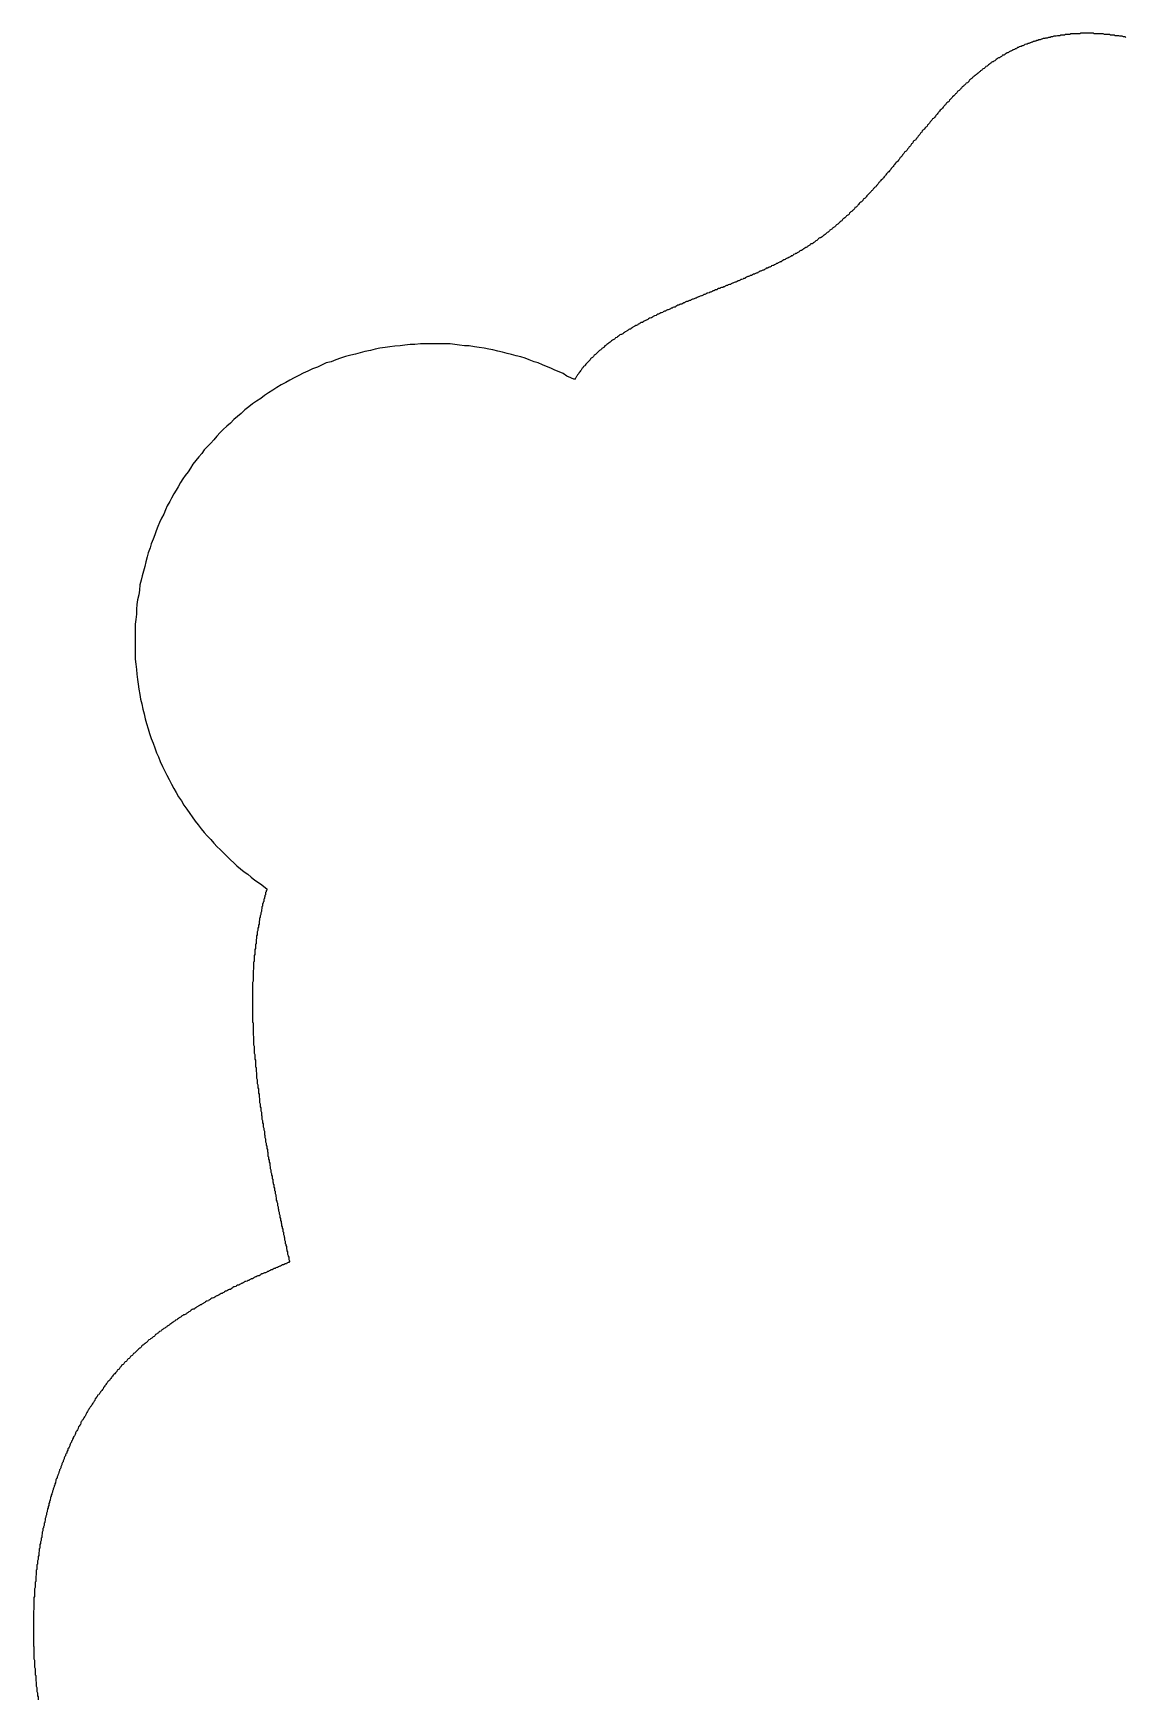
# Model space of a CAD drawing. Header units: millimetres. Extents: x 35 to 605, y 64 to 964.
# Drawn here: x 265.54 to 283.88, y 435.43 to 463.44 of the extents above; entities that cross this region are included whole.
import ezdxf

# ---------------------------------------------------------------- set-up
doc = ezdxf.new("R2010")
doc.units = ezdxf.units.MM

msp = doc.modelspace()

# ---------------------------------------------------------------- linework, layer by layer
msp.add_polyline3d([(283.887, 463.368, 0), (283.877, 463.378, 0), (283.857, 463.378, 0), (283.847, 463.378, 0), (283.827, 463.388, 0), (283.817, 463.388, 0), (283.797, 463.388, 0), (283.787, 463.388, 0), (283.767, 463.398, 0), (283.757, 463.398, 0), (283.737, 463.398, 0), (283.727, 463.398, 0), (283.707, 463.398, 0), (283.697, 463.408, 0), (283.677, 463.408, 0), (283.657, 463.408, 0), (283.647, 463.408, 0), (283.627, 463.408, 0), (283.617, 463.418, 0), (283.597, 463.418, 0), (283.587, 463.418, 0), (283.567, 463.418, 0), (283.557, 463.418, 0), (283.537, 463.418, 0), (283.527, 463.418, 0), (283.507, 463.428, 0), (283.497, 463.428, 0), (283.477, 463.428, 0), (283.467, 463.428, 0), (283.447, 463.428, 0), (283.437, 463.428, 0), (283.417, 463.428, 0), (283.407, 463.428, 0), (283.387, 463.428, 0), (283.367, 463.428, 0), (283.357, 463.428, 0), (283.337, 463.438, 0), (283.327, 463.438, 0), (283.307, 463.438, 0), (283.297, 463.438, 0), (283.277, 463.438, 0), (283.267, 463.438, 0), (283.247, 463.438, 0), (283.237, 463.438, 0), (283.217, 463.438, 0), (283.207, 463.438, 0), (283.187, 463.438, 0), (283.177, 463.438, 0), (283.157, 463.438, 0), (283.147, 463.438, 0), (283.127, 463.438, 0), (283.117, 463.428, 0), (283.097, 463.428, 0), (283.087, 463.428, 0), (283.067, 463.428, 0), (283.047, 463.428, 0), (283.037, 463.428, 0), (283.017, 463.428, 0), (283.007, 463.428, 0), (282.987, 463.428, 0), (282.977, 463.428, 0), (282.957, 463.428, 0), (282.947, 463.418, 0), (282.927, 463.418, 0), (282.917, 463.418, 0), (282.897, 463.418, 0), (282.887, 463.418, 0), (282.867, 463.418, 0), (282.857, 463.408, 0), (282.837, 463.408, 0), (282.827, 463.408, 0), (282.807, 463.408, 0), (282.797, 463.408, 0), (282.777, 463.398, 0), (282.767, 463.398, 0), (282.747, 463.398, 0), (282.737, 463.398, 0), (282.717, 463.388, 0), (282.707, 463.388, 0), (282.687, 463.388, 0), (282.677, 463.388, 0), (282.657, 463.378, 0), (282.647, 463.378, 0), (282.627, 463.378, 0), (282.617, 463.368, 0), (282.597, 463.368, 0), (282.587, 463.368, 0), (282.567, 463.358, 0), (282.557, 463.358, 0), (282.537, 463.358, 0), (282.527, 463.348, 0), (282.507, 463.348, 0), (282.497, 463.348, 0), (282.477, 463.338, 0), (282.467, 463.338, 0), (282.447, 463.328, 0), (282.437, 463.328, 0), (282.417, 463.328, 0), (282.407, 463.318, 0), (282.387, 463.318, 0), (282.377, 463.308, 0), (282.357, 463.308, 0), (282.347, 463.298, 0), (282.337, 463.298, 0), (282.317, 463.288, 0), (282.307, 463.288, 0), (282.287, 463.278, 0), (282.277, 463.278, 0), (282.257, 463.268, 0), (282.247, 463.268, 0), (282.227, 463.258, 0), (282.217, 463.258, 0), (282.197, 463.248, 0), (282.187, 463.248, 0), (282.177, 463.238, 0), (282.157, 463.228, 0), (282.147, 463.228, 0), (282.127, 463.218, 0), (282.117, 463.218, 0), (282.097, 463.208, 0), (282.087, 463.198, 0), (282.067, 463.198, 0), (282.057, 463.188, 0), (282.047, 463.178, 0), (282.027, 463.178, 0), (282.017, 463.168, 0), (281.997, 463.158, 0), (281.987, 463.158, 0), (281.977, 463.148, 0), (281.957, 463.138, 0), (281.947, 463.138, 0), (281.927, 463.128, 0), (281.917, 463.118, 0), (281.907, 463.108, 0), (281.887, 463.108, 0), (281.877, 463.098, 0), (281.857, 463.088, 0), (281.847, 463.078, 0), (281.837, 463.068, 0), (281.817, 463.068, 0), (281.807, 463.058, 0), (281.797, 463.048, 0), (281.777, 463.038, 0), (281.767, 463.028, 0), (281.747, 463.028, 0), (281.737, 463.018, 0), (281.727, 463.008, 0), (281.707, 462.998, 0), (281.697, 462.988, 0), (281.687, 462.978, 0), (281.667, 462.968, 0), (281.657, 462.958, 0), (281.647, 462.958, 0), (281.627, 462.948, 0), (281.617, 462.938, 0), (281.607, 462.928, 0), (281.597, 462.918, 0), (281.577, 462.908, 0), (281.567, 462.898, 0), (281.557, 462.888, 0), (281.537, 462.878, 0), (281.527, 462.868, 0), (281.517, 462.858, 0), (281.507, 462.848, 0), (281.487, 462.838, 0), (281.477, 462.828, 0), (281.467, 462.818, 0), (281.447, 462.808, 0), (281.437, 462.798, 0), (281.427, 462.788, 0), (281.417, 462.778, 0), (281.407, 462.768, 0), (281.387, 462.758, 0), (281.377, 462.748, 0), (281.367, 462.738, 0), (281.357, 462.728, 0), (281.337, 462.718, 0), (281.327, 462.708, 0), (281.317, 462.698, 0), (281.307, 462.688, 0), (281.297, 462.678, 0), (281.277, 462.668, 0), (281.267, 462.658, 0), (281.257, 462.648, 0), (281.247, 462.628, 0), (281.237, 462.618, 0), (281.227, 462.608, 0), (281.207, 462.598, 0), (281.197, 462.588, 0), (281.187, 462.578, 0), (281.177, 462.568, 0), (281.167, 462.558, 0), (281.157, 462.548, 0), (281.137, 462.538, 0), (281.127, 462.518, 0), (281.117, 462.508, 0), (281.107, 462.498, 0), (281.097, 462.488, 0), (281.087, 462.478, 0), (281.067, 462.468, 0), (281.057, 462.458, 0), (281.047, 462.438, 0), (281.037, 462.428, 0), (281.027, 462.418, 0), (281.017, 462.408, 0), (281.007, 462.398, 0), (280.997, 462.388, 0), (280.977, 462.368, 0), (280.967, 462.358, 0), (280.957, 462.348, 0), (280.947, 462.338, 0), (280.937, 462.328, 0), (280.927, 462.318, 0), (280.917, 462.298, 0), (280.907, 462.288, 0), (280.897, 462.278, 0), (280.877, 462.268, 0), (280.867, 462.258, 0), (280.857, 462.238, 0), (280.847, 462.228, 0), (280.837, 462.218, 0), (280.827, 462.208, 0), (280.817, 462.198, 0), (280.807, 462.178, 0), (280.797, 462.168, 0), (280.787, 462.158, 0), (280.767, 462.148, 0), (280.757, 462.128, 0), (280.747, 462.118, 0), (280.737, 462.108, 0), (280.727, 462.098, 0), (280.717, 462.078, 0), (280.707, 462.068, 0), (280.697, 462.058, 0), (280.687, 462.048, 0), (280.677, 462.028, 0), (280.667, 462.018, 0), (280.657, 462.008, 0), (280.637, 461.998, 0), (280.627, 461.978, 0), (280.617, 461.968, 0), (280.607, 461.958, 0), (280.597, 461.948, 0), (280.587, 461.928, 0), (280.577, 461.918, 0), (280.567, 461.908, 0), (280.557, 461.898, 0), (280.547, 461.878, 0), (280.537, 461.868, 0), (280.527, 461.858, 0), (280.517, 461.848, 0), (280.497, 461.828, 0), (280.487, 461.818, 0), (280.477, 461.808, 0), (280.467, 461.798, 0), (280.457, 461.778, 0), (280.447, 461.768, 0), (280.437, 461.758, 0), (280.427, 461.738, 0), (280.417, 461.728, 0), (280.407, 461.718, 0), (280.397, 461.708, 0), (280.387, 461.688, 0), (280.377, 461.678, 0), (280.367, 461.668, 0), (280.357, 461.648, 0), (280.337, 461.638, 0), (280.327, 461.628, 0), (280.317, 461.618, 0), (280.307, 461.598, 0), (280.297, 461.588, 0), (280.287, 461.578, 0), (280.277, 461.558, 0), (280.267, 461.548, 0), (280.257, 461.538, 0), (280.247, 461.528, 0), (280.237, 461.508, 0), (280.227, 461.498, 0), (280.217, 461.488, 0), (280.207, 461.468, 0), (280.197, 461.458, 0), (280.177, 461.448, 0), (280.167, 461.438, 0), (280.157, 461.418, 0), (280.147, 461.408, 0), (280.137, 461.398, 0), (280.127, 461.378, 0), (280.117, 461.368, 0), (280.107, 461.358, 0), (280.097, 461.348, 0), (280.087, 461.328, 0), (280.077, 461.318, 0), (280.067, 461.308, 0), (280.057, 461.288, 0), (280.047, 461.278, 0), (280.027, 461.268, 0), (280.017, 461.258, 0), (280.007, 461.238, 0), (279.997, 461.228, 0), (279.987, 461.218, 0), (279.977, 461.198, 0), (279.967, 461.188, 0), (279.957, 461.178, 0), (279.947, 461.168, 0), (279.937, 461.148, 0), (279.927, 461.138, 0), (279.917, 461.128, 0), (279.907, 461.108, 0), (279.887, 461.098, 0), (279.877, 461.088, 0), (279.867, 461.078, 0), (279.857, 461.058, 0), (279.847, 461.048, 0), (279.837, 461.038, 0), (279.827, 461.028, 0), (279.817, 461.008, 0), (279.807, 460.998, 0), (279.797, 460.988, 0), (279.777, 460.978, 0), (279.767, 460.958, 0), (279.757, 460.948, 0), (279.747, 460.938, 0), (279.737, 460.928, 0), (279.727, 460.908, 0), (279.717, 460.898, 0), (279.707, 460.888, 0), (279.697, 460.878, 0), (279.687, 460.858, 0), (279.667, 460.848, 0), (279.657, 460.838, 0), (279.647, 460.828, 0), (279.637, 460.808, 0), (279.627, 460.798, 0), (279.617, 460.788, 0), (279.607, 460.778, 0), (279.597, 460.768, 0), (279.577, 460.748, 0), (279.567, 460.738, 0), (279.557, 460.728, 0), (279.547, 460.718, 0), (279.537, 460.708, 0), (279.527, 460.688, 0), (279.517, 460.678, 0), (279.507, 460.668, 0), (279.487, 460.658, 0), (279.477, 460.648, 0), (279.467, 460.628, 0), (279.457, 460.618, 0), (279.447, 460.608, 0), (279.437, 460.598, 0), (279.417, 460.588, 0), (279.407, 460.578, 0), (279.397, 460.558, 0), (279.387, 460.548, 0), (279.377, 460.538, 0), (279.367, 460.528, 0), (279.357, 460.518, 0), (279.337, 460.508, 0), (279.327, 460.488, 0), (279.317, 460.478, 0), (279.307, 460.468, 0), (279.297, 460.458, 0), (279.287, 460.448, 0), (279.267, 460.438, 0), (279.257, 460.428, 0), (279.247, 460.418, 0), (279.237, 460.398, 0), (279.227, 460.388, 0), (279.207, 460.378, 0), (279.197, 460.368, 0), (279.187, 460.358, 0), (279.177, 460.348, 0), (279.167, 460.338, 0), (279.147, 460.328, 0), (279.137, 460.318, 0), (279.127, 460.308, 0), (279.117, 460.288, 0), (279.107, 460.278, 0), (279.087, 460.268, 0), (279.077, 460.258, 0), (279.067, 460.248, 0), (279.057, 460.238, 0), (279.047, 460.228, 0), (279.027, 460.218, 0), (279.017, 460.208, 0), (279.007, 460.198, 0), (278.997, 460.188, 0), (278.987, 460.178, 0), (278.967, 460.168, 0), (278.957, 460.158, 0), (278.947, 460.148, 0), (278.937, 460.138, 0), (278.917, 460.128, 0), (278.907, 460.118, 0), (278.897, 460.108, 0), (278.887, 460.098, 0), (278.867, 460.088, 0), (278.857, 460.078, 0), (278.847, 460.068, 0), (278.837, 460.058, 0), (278.817, 460.048, 0), (278.807, 460.038, 0), (278.797, 460.028, 0), (278.787, 460.018, 0), (278.767, 460.008, 0), (278.757, 459.998, 0), (278.747, 459.998, 0), (278.727, 459.988, 0), (278.717, 459.978, 0), (278.707, 459.968, 0), (278.697, 459.958, 0), (278.677, 459.948, 0), (278.667, 459.938, 0), (278.657, 459.928, 0), (278.637, 459.918, 0), (278.627, 459.908, 0), (278.617, 459.898, 0), (278.597, 459.898, 0), (278.587, 459.888, 0), (278.577, 459.878, 0), (278.557, 459.868, 0), (278.547, 459.858, 0), (278.537, 459.848, 0), (278.517, 459.838, 0), (278.507, 459.838, 0), (278.497, 459.828, 0), (278.477, 459.818, 0), (278.467, 459.808, 0), (278.457, 459.798, 0), (278.437, 459.788, 0), (278.427, 459.788, 0), (278.407, 459.778, 0), (278.397, 459.768, 0), (278.387, 459.758, 0), (278.367, 459.748, 0), (278.357, 459.738, 0), (278.337, 459.738, 0), (278.327, 459.728, 0), (278.307, 459.718, 0), (278.297, 459.708, 0), (278.287, 459.698, 0), (278.267, 459.698, 0), (278.257, 459.688, 0), (278.237, 459.678, 0), (278.227, 459.668, 0), (278.207, 459.658, 0), (278.197, 459.658, 0), (278.177, 459.648, 0), (278.167, 459.638, 0), (278.147, 459.628, 0), (278.137, 459.628, 0), (278.127, 459.618, 0), (278.107, 459.608, 0), (278.097, 459.598, 0), (278.077, 459.598, 0), (278.067, 459.588, 0), (278.047, 459.578, 0), (278.037, 459.568, 0), (278.017, 459.568, 0), (278.007, 459.558, 0), (277.987, 459.548, 0), (277.967, 459.538, 0), (277.957, 459.538, 0), (277.937, 459.528, 0), (277.927, 459.518, 0), (277.907, 459.508, 0), (277.897, 459.508, 0), (277.877, 459.498, 0), (277.867, 459.488, 0), (277.847, 459.488, 0), (277.837, 459.478, 0), (277.817, 459.468, 0), (277.807, 459.458, 0), (277.787, 459.458, 0), (277.767, 459.448, 0), (277.757, 459.438, 0), (277.737, 459.438, 0), (277.727, 459.428, 0), (277.707, 459.418, 0), (277.697, 459.408, 0), (277.677, 459.408, 0), (277.657, 459.398, 0), (277.647, 459.388, 0), (277.627, 459.388, 0), (277.617, 459.378, 0), (277.597, 459.368, 0), (277.577, 459.368, 0), (277.567, 459.358, 0), (277.547, 459.348, 0), (277.537, 459.348, 0), (277.517, 459.338, 0), (277.497, 459.328, 0), (277.487, 459.318, 0), (277.467, 459.318, 0), (277.457, 459.308, 0), (277.437, 459.298, 0), (277.417, 459.298, 0), (277.407, 459.288, 0), (277.387, 459.278, 0), (277.377, 459.278, 0), (277.357, 459.268, 0), (277.337, 459.258, 0), (277.327, 459.258, 0), (277.307, 459.248, 0), (277.287, 459.238, 0), (277.277, 459.238, 0), (277.257, 459.228, 0), (277.247, 459.218, 0), (277.227, 459.218, 0), (277.207, 459.208, 0), (277.197, 459.198, 0), (277.177, 459.198, 0), (277.157, 459.188, 0), (277.147, 459.178, 0), (277.127, 459.178, 0), (277.117, 459.168, 0), (277.097, 459.168, 0), (277.077, 459.158, 0), (277.067, 459.148, 0), (277.047, 459.148, 0), (277.027, 459.138, 0), (277.017, 459.128, 0), (276.997, 459.128, 0), (276.977, 459.118, 0), (276.967, 459.108, 0), (276.947, 459.108, 0), (276.937, 459.098, 0), (276.917, 459.088, 0), (276.897, 459.088, 0), (276.887, 459.078, 0), (276.867, 459.068, 0), (276.847, 459.068, 0), (276.837, 459.058, 0), (276.817, 459.048, 0), (276.797, 459.048, 0), (276.787, 459.038, 0), (276.767, 459.028, 0), (276.757, 459.028, 0), (276.737, 459.018, 0), (276.717, 459.008, 0), (276.707, 459.008, 0), (276.687, 458.998, 0), (276.667, 458.988, 0), (276.657, 458.988, 0), (276.637, 458.978, 0), (276.617, 458.968, 0), (276.607, 458.968, 0), (276.587, 458.958, 0), (276.577, 458.948, 0), (276.557, 458.948, 0), (276.537, 458.938, 0), (276.527, 458.928, 0), (276.507, 458.928, 0), (276.487, 458.918, 0), (276.477, 458.908, 0), (276.457, 458.908, 0), (276.447, 458.898, 0), (276.427, 458.888, 0), (276.407, 458.888, 0), (276.397, 458.878, 0), (276.377, 458.868, 0), (276.357, 458.868, 0), (276.347, 458.858, 0), (276.327, 458.848, 0), (276.317, 458.838, 0), (276.297, 458.838, 0), (276.277, 458.828, 0), (276.267, 458.818, 0), (276.247, 458.818, 0), (276.237, 458.808, 0), (276.217, 458.798, 0), (276.197, 458.788, 0), (276.187, 458.788, 0), (276.167, 458.778, 0), (276.157, 458.768, 0), (276.137, 458.768, 0), (276.117, 458.758, 0), (276.107, 458.748, 0), (276.087, 458.738, 0), (276.077, 458.738, 0), (276.057, 458.728, 0), (276.037, 458.718, 0), (276.027, 458.718, 0), (276.007, 458.708, 0), (275.997, 458.698, 0), (275.977, 458.688, 0), (275.967, 458.688, 0), (275.947, 458.678, 0), (275.937, 458.668, 0), (275.917, 458.658, 0), (275.897, 458.648, 0), (275.887, 458.648, 0), (275.867, 458.638, 0), (275.857, 458.628, 0), (275.837, 458.618, 0), (275.827, 458.618, 0), (275.807, 458.608, 0), (275.797, 458.598, 0), (275.777, 458.588, 0), (275.767, 458.578, 0), (275.747, 458.578, 0), (275.727, 458.568, 0), (275.717, 458.558, 0), (275.697, 458.548, 0), (275.687, 458.538, 0), (275.667, 458.528, 0), (275.657, 458.528, 0), (275.637, 458.518, 0), (275.627, 458.508, 0), (275.607, 458.498, 0), (275.597, 458.488, 0), (275.577, 458.478, 0), (275.567, 458.468, 0), (275.547, 458.468, 0), (275.537, 458.458, 0), (275.527, 458.448, 0), (275.507, 458.438, 0), (275.497, 458.428, 0), (275.477, 458.418, 0), (275.467, 458.408, 0), (275.447, 458.398, 0), (275.437, 458.388, 0), (275.417, 458.378, 0), (275.407, 458.378, 0), (275.387, 458.368, 0), (275.377, 458.358, 0), (275.367, 458.348, 0), (275.347, 458.338, 0), (275.337, 458.328, 0), (275.317, 458.318, 0), (275.307, 458.308, 0), (275.297, 458.298, 0), (275.277, 458.288, 0), (275.267, 458.278, 0), (275.247, 458.268, 0), (275.237, 458.258, 0), (275.227, 458.248, 0), (275.207, 458.238, 0), (275.197, 458.228, 0), (275.187, 458.218, 0), (275.167, 458.208, 0), (275.157, 458.198, 0), (275.137, 458.188, 0), (275.127, 458.168, 0), (275.117, 458.158, 0), (275.097, 458.148, 0), (275.087, 458.138, 0), (275.077, 458.128, 0), (275.067, 458.118, 0), (275.047, 458.108, 0), (275.037, 458.098, 0), (275.027, 458.088, 0), (275.007, 458.068, 0), (274.997, 458.058, 0), (274.987, 458.048, 0), (274.977, 458.038, 0), (274.957, 458.028, 0), (274.947, 458.008, 0), (274.937, 457.998, 0), (274.927, 457.988, 0), (274.907, 457.978, 0), (274.897, 457.968, 0), (274.887, 457.948, 0), (274.877, 457.938, 0), (274.867, 457.928, 0), (274.847, 457.908, 0), (274.837, 457.898, 0), (274.827, 457.888, 0), (274.817, 457.878, 0), (274.807, 457.858, 0), (274.797, 457.848, 0), (274.777, 457.838, 0), (274.767, 457.818, 0), (274.757, 457.808, 0), (274.747, 457.798, 0), (274.737, 457.778, 0), (274.727, 457.768, 0), (274.717, 457.748, 0), (274.707, 457.738, 0), (274.697, 457.718, 0), (274.687, 457.708, 0), (274.677, 457.698, 0), (274.667, 457.678, 0), (274.657, 457.668, 0), (274.647, 457.648, 0), (274.637, 457.638, 0), (274.627, 457.618, 0), (274.567, 457.648, 0), (274.497, 457.678, 0), (274.437, 457.718, 0), (274.367, 457.748, 0), (274.297, 457.778, 0), (274.227, 457.808, 0), (274.157, 457.838, 0), (274.087, 457.868, 0), (274.017, 457.898, 0), (273.947, 457.918, 0), (273.867, 457.948, 0), (273.797, 457.978, 0), (273.727, 457.998, 0), (273.647, 458.018, 0), (273.567, 458.038, 0), (273.497, 458.058, 0), (273.417, 458.078, 0), (273.337, 458.098, 0), (273.257, 458.118, 0), (273.187, 458.128, 0), (273.107, 458.148, 0), (273.027, 458.158, 0), (272.947, 458.168, 0), (272.857, 458.188, 0), (272.777, 458.188, 0), (272.697, 458.198, 0), (272.617, 458.208, 0), (272.537, 458.218, 0), (272.447, 458.218, 0), (272.367, 458.218, 0), (272.287, 458.218, 0), (272.197, 458.218, 0), (272.117, 458.218, 0), (272.037, 458.218, 0), (271.947, 458.208, 0), (271.867, 458.208, 0), (271.777, 458.198, 0), (271.697, 458.188, 0), (271.607, 458.178, 0), (271.527, 458.168, 0), (271.447, 458.158, 0), (271.357, 458.148, 0), (271.277, 458.128, 0), (271.197, 458.108, 0), (271.107, 458.088, 0), (271.027, 458.068, 0), (270.947, 458.048, 0), (270.867, 458.028, 0), (270.777, 458.008, 0), (270.697, 457.978, 0), (270.617, 457.948, 0), (270.537, 457.918, 0), (270.457, 457.898, 0), (270.377, 457.858, 0), (270.307, 457.828, 0), (270.227, 457.798, 0), (270.147, 457.758, 0), (270.067, 457.728, 0), (269.997, 457.688, 0), (269.917, 457.648, 0), (269.847, 457.608, 0), (269.777, 457.568, 0), (269.697, 457.528, 0), (269.627, 457.488, 0), (269.557, 457.438, 0), (269.487, 457.398, 0), (269.417, 457.348, 0), (269.357, 457.298, 0), (269.287, 457.258, 0), (269.217, 457.208, 0), (269.157, 457.158, 0), (269.087, 457.108, 0), (269.027, 457.048, 0), (268.967, 456.998, 0), (268.907, 456.948, 0), (268.847, 456.888, 0), (268.787, 456.838, 0), (268.727, 456.778, 0), (268.677, 456.728, 0), (268.617, 456.668, 0), (268.567, 456.608, 0), (268.517, 456.548, 0), (268.467, 456.498, 0), (268.407, 456.438, 0), (268.367, 456.378, 0), (268.317, 456.318, 0), (268.267, 456.258, 0), (268.217, 456.198, 0), (268.177, 456.128, 0), (268.137, 456.068, 0), (268.087, 456.008, 0), (268.047, 455.948, 0), (268.007, 455.888, 0), (267.967, 455.818, 0), (267.937, 455.758, 0), (267.897, 455.698, 0), (267.857, 455.628, 0), (267.827, 455.568, 0), (267.787, 455.498, 0), (267.757, 455.428, 0), (267.727, 455.358, 0), (267.687, 455.288, 0), (267.657, 455.218, 0), (267.627, 455.148, 0), (267.597, 455.078, 0), (267.577, 455.008, 0), (267.547, 454.938, 0), (267.517, 454.858, 0), (267.497, 454.788, 0), (267.467, 454.708, 0), (267.447, 454.638, 0), (267.427, 454.558, 0), (267.407, 454.478, 0), (267.387, 454.398, 0), (267.367, 454.318, 0), (267.347, 454.248, 0), (267.327, 454.168, 0), (267.317, 454.078, 0), (267.307, 453.998, 0), (267.287, 453.918, 0), (267.277, 453.838, 0), (267.267, 453.758, 0), (267.267, 453.678, 0), (267.257, 453.588, 0), (267.247, 453.508, 0), (267.247, 453.428, 0), (267.247, 453.338, 0), (267.247, 453.258, 0), (267.247, 453.168, 0), (267.247, 453.088, 0), (267.247, 453.008, 0), (267.247, 452.918, 0), (267.257, 452.838, 0), (267.267, 452.748, 0), (267.277, 452.668, 0), (267.287, 452.578, 0), (267.297, 452.498, 0), (267.307, 452.418, 0), (267.327, 452.328, 0), (267.337, 452.248, 0), (267.357, 452.168, 0), (267.377, 452.078, 0), (267.397, 451.998, 0), (267.417, 451.918, 0), (267.437, 451.838, 0), (267.467, 451.748, 0), (267.487, 451.668, 0), (267.517, 451.588, 0), (267.547, 451.508, 0), (267.577, 451.428, 0), (267.607, 451.348, 0), (267.637, 451.278, 0), (267.667, 451.198, 0), (267.707, 451.118, 0), (267.737, 451.048, 0), (267.777, 450.968, 0), (267.817, 450.898, 0), (267.857, 450.818, 0), (267.897, 450.748, 0), (267.937, 450.678, 0), (267.977, 450.608, 0), (268.027, 450.538, 0), (268.067, 450.468, 0), (268.117, 450.398, 0), (268.167, 450.328, 0), (268.207, 450.268, 0), (268.257, 450.198, 0), (268.307, 450.138, 0), (268.357, 450.068, 0), (268.407, 450.008, 0), (268.457, 449.948, 0), (268.517, 449.888, 0), (268.567, 449.828, 0), (268.627, 449.768, 0), (268.677, 449.718, 0), (268.737, 449.658, 0), (268.787, 449.608, 0), (268.847, 449.548, 0), (268.907, 449.498, 0), (268.957, 449.448, 0), (269.017, 449.398, 0), (269.077, 449.348, 0), (269.137, 449.308, 0), (269.197, 449.258, 0), (269.257, 449.208, 0), (269.317, 449.168, 0), (269.377, 449.128, 0), (269.437, 449.078, 0), (269.457, 449.058, 0), (269.457, 449.038, 0), (269.447, 449.028, 0), (269.447, 449.008, 0), (269.437, 448.998, 0), (269.437, 448.978, 0), (269.437, 448.958, 0), (269.427, 448.948, 0), (269.427, 448.928, 0), (269.417, 448.918, 0), (269.417, 448.898, 0), (269.407, 448.888, 0), (269.407, 448.868, 0), (269.407, 448.848, 0), (269.397, 448.838, 0), (269.397, 448.818, 0), (269.387, 448.808, 0), (269.387, 448.788, 0), (269.387, 448.768, 0), (269.377, 448.758, 0), (269.377, 448.738, 0), (269.377, 448.728, 0), (269.367, 448.708, 0), (269.367, 448.688, 0), (269.367, 448.678, 0), (269.357, 448.658, 0), (269.357, 448.648, 0), (269.357, 448.628, 0), (269.347, 448.608, 0), (269.347, 448.598, 0), (269.347, 448.578, 0), (269.337, 448.568, 0), (269.337, 448.548, 0), (269.337, 448.528, 0), (269.327, 448.518, 0), (269.327, 448.498, 0), (269.327, 448.488, 0), (269.327, 448.468, 0), (269.317, 448.448, 0), (269.317, 448.438, 0), (269.317, 448.418, 0), (269.307, 448.398, 0), (269.307, 448.388, 0), (269.307, 448.368, 0), (269.307, 448.358, 0), (269.297, 448.338, 0), (269.297, 448.318, 0), (269.297, 448.308, 0), (269.297, 448.288, 0), (269.287, 448.268, 0), (269.287, 448.258, 0), (269.287, 448.238, 0), (269.287, 448.218, 0), (269.277, 448.208, 0), (269.277, 448.188, 0), (269.277, 448.168, 0), (269.277, 448.158, 0), (269.277, 448.138, 0), (269.267, 448.128, 0), (269.267, 448.108, 0), (269.267, 448.088, 0), (269.267, 448.078, 0), (269.267, 448.058, 0), (269.257, 448.038, 0), (269.257, 448.028, 0), (269.257, 448.008, 0), (269.257, 447.988, 0), (269.257, 447.978, 0), (269.257, 447.958, 0), (269.247, 447.938, 0), (269.247, 447.928, 0), (269.247, 447.908, 0), (269.247, 447.888, 0), (269.247, 447.878, 0), (269.247, 447.858, 0), (269.247, 447.838, 0), (269.237, 447.828, 0), (269.237, 447.808, 0), (269.237, 447.788, 0), (269.237, 447.778, 0), (269.237, 447.758, 0), (269.237, 447.738, 0), (269.237, 447.728, 0), (269.237, 447.708, 0), (269.227, 447.688, 0), (269.227, 447.678, 0), (269.227, 447.658, 0), (269.227, 447.638, 0), (269.227, 447.628, 0), (269.227, 447.608, 0), (269.227, 447.588, 0), (269.227, 447.578, 0), (269.227, 447.558, 0), (269.227, 447.538, 0), (269.227, 447.518, 0), (269.227, 447.508, 0), (269.217, 447.488, 0), (269.217, 447.468, 0), (269.217, 447.458, 0), (269.217, 447.438, 0), (269.217, 447.418, 0), (269.217, 447.408, 0), (269.217, 447.388, 0), (269.217, 447.368, 0), (269.217, 447.358, 0), (269.217, 447.338, 0), (269.217, 447.318, 0), (269.217, 447.298, 0), (269.217, 447.288, 0), (269.217, 447.268, 0), (269.217, 447.248, 0), (269.217, 447.238, 0), (269.217, 447.218, 0), (269.217, 447.198, 0), (269.217, 447.188, 0), (269.217, 447.168, 0), (269.217, 447.148, 0), (269.217, 447.128, 0), (269.217, 447.118, 0), (269.217, 447.098, 0), (269.217, 447.078, 0), (269.217, 447.068, 0), (269.217, 447.048, 0), (269.217, 447.028, 0), (269.217, 447.008, 0), (269.217, 446.998, 0), (269.217, 446.978, 0), (269.217, 446.958, 0), (269.217, 446.938, 0), (269.217, 446.928, 0), (269.217, 446.908, 0), (269.217, 446.888, 0), (269.217, 446.878, 0), (269.217, 446.858, 0), (269.217, 446.838, 0), (269.217, 446.818, 0), (269.227, 446.808, 0), (269.227, 446.788, 0), (269.227, 446.768, 0), (269.227, 446.748, 0), (269.227, 446.738, 0), (269.227, 446.718, 0), (269.227, 446.698, 0), (269.227, 446.688, 0), (269.227, 446.668, 0), (269.227, 446.648, 0), (269.227, 446.628, 0), (269.227, 446.618, 0), (269.227, 446.598, 0), (269.237, 446.578, 0), (269.237, 446.558, 0), (269.237, 446.548, 0), (269.237, 446.528, 0), (269.237, 446.508, 0), (269.237, 446.488, 0), (269.237, 446.478, 0), (269.237, 446.458, 0), (269.237, 446.438, 0), (269.247, 446.418, 0), (269.247, 446.408, 0), (269.247, 446.388, 0), (269.247, 446.368, 0), (269.247, 446.348, 0), (269.247, 446.338, 0), (269.247, 446.318, 0), (269.247, 446.298, 0), (269.257, 446.278, 0), (269.257, 446.268, 0), (269.257, 446.248, 0), (269.257, 446.228, 0), (269.257, 446.208, 0), (269.257, 446.198, 0), (269.267, 446.178, 0), (269.267, 446.158, 0), (269.267, 446.138, 0), (269.267, 446.128, 0), (269.267, 446.108, 0), (269.267, 446.088, 0), (269.267, 446.068, 0), (269.277, 446.058, 0), (269.277, 446.038, 0), (269.277, 446.018, 0), (269.277, 445.998, 0), (269.277, 445.988, 0), (269.287, 445.968, 0), (269.287, 445.948, 0), (269.287, 445.928, 0), (269.287, 445.908, 0), (269.287, 445.898, 0), (269.287, 445.878, 0), (269.297, 445.858, 0), (269.297, 445.838, 0), (269.297, 445.828, 0), (269.297, 445.808, 0), (269.297, 445.788, 0), (269.307, 445.768, 0), (269.307, 445.758, 0), (269.307, 445.738, 0), (269.307, 445.718, 0), (269.317, 445.698, 0), (269.317, 445.678, 0), (269.317, 445.668, 0), (269.317, 445.648, 0), (269.317, 445.628, 0), (269.327, 445.608, 0), (269.327, 445.598, 0), (269.327, 445.578, 0), (269.327, 445.558, 0), (269.337, 445.538, 0), (269.337, 445.518, 0), (269.337, 445.508, 0), (269.337, 445.488, 0), (269.337, 445.468, 0), (269.347, 445.448, 0), (269.347, 445.438, 0), (269.347, 445.418, 0), (269.347, 445.398, 0), (269.357, 445.378, 0), (269.357, 445.358, 0), (269.357, 445.348, 0), (269.357, 445.328, 0), (269.367, 445.308, 0), (269.367, 445.288, 0), (269.367, 445.268, 0), (269.367, 445.258, 0), (269.377, 445.238, 0), (269.377, 445.218, 0), (269.377, 445.198, 0), (269.377, 445.188, 0), (269.387, 445.168, 0), (269.387, 445.148, 0), (269.387, 445.128, 0), (269.397, 445.108, 0), (269.397, 445.098, 0), (269.397, 445.078, 0), (269.397, 445.058, 0), (269.407, 445.038, 0), (269.407, 445.018, 0), (269.407, 445.008, 0), (269.417, 444.988, 0), (269.417, 444.968, 0), (269.417, 444.948, 0), (269.417, 444.928, 0), (269.427, 444.918, 0), (269.427, 444.898, 0), (269.427, 444.878, 0), (269.437, 444.858, 0), (269.437, 444.838, 0), (269.437, 444.828, 0), (269.437, 444.808, 0), (269.447, 444.788, 0), (269.447, 444.768, 0), (269.447, 444.748, 0), (269.457, 444.738, 0), (269.457, 444.718, 0), (269.457, 444.698, 0), (269.467, 444.678, 0), (269.467, 444.658, 0), (269.467, 444.648, 0), (269.477, 444.628, 0), (269.477, 444.608, 0), (269.477, 444.588, 0), (269.477, 444.568, 0), (269.487, 444.558, 0), (269.487, 444.538, 0), (269.487, 444.518, 0), (269.497, 444.498, 0), (269.497, 444.478, 0), (269.497, 444.468, 0), (269.507, 444.448, 0), (269.507, 444.428, 0), (269.507, 444.408, 0), (269.517, 444.388, 0), (269.517, 444.378, 0), (269.517, 444.358, 0), (269.527, 444.338, 0), (269.527, 444.318, 0), (269.527, 444.298, 0), (269.537, 444.278, 0), (269.537, 444.268, 0), (269.537, 444.248, 0), (269.547, 444.228, 0), (269.547, 444.208, 0), (269.547, 444.188, 0), (269.557, 444.178, 0), (269.557, 444.158, 0), (269.557, 444.138, 0), (269.567, 444.118, 0), (269.567, 444.098, 0), (269.577, 444.088, 0), (269.577, 444.068, 0), (269.577, 444.048, 0), (269.587, 444.028, 0), (269.587, 444.008, 0), (269.587, 443.988, 0), (269.597, 443.978, 0), (269.597, 443.958, 0), (269.597, 443.938, 0), (269.607, 443.918, 0), (269.607, 443.898, 0), (269.607, 443.888, 0), (269.617, 443.868, 0), (269.617, 443.848, 0), (269.617, 443.828, 0), (269.627, 443.808, 0), (269.627, 443.798, 0), (269.637, 443.778, 0), (269.637, 443.758, 0), (269.637, 443.738, 0), (269.647, 443.718, 0), (269.647, 443.698, 0), (269.647, 443.688, 0), (269.657, 443.668, 0), (269.657, 443.648, 0), (269.667, 443.628, 0), (269.667, 443.608, 0), (269.667, 443.598, 0), (269.677, 443.578, 0), (269.677, 443.558, 0), (269.677, 443.538, 0), (269.687, 443.518, 0), (269.687, 443.498, 0), (269.687, 443.488, 0), (269.697, 443.468, 0), (269.697, 443.448, 0), (269.707, 443.428, 0), (269.707, 443.408, 0), (269.707, 443.398, 0), (269.717, 443.378, 0), (269.717, 443.358, 0), (269.727, 443.338, 0), (269.727, 443.318, 0), (269.727, 443.298, 0), (269.737, 443.288, 0), (269.737, 443.268, 0), (269.737, 443.248, 0), (269.747, 443.228, 0), (269.747, 443.208, 0), (269.757, 443.198, 0), (269.757, 443.178, 0), (269.757, 443.158, 0), (269.767, 443.138, 0), (269.767, 443.118, 0), (269.767, 443.098, 0), (269.777, 443.088, 0), (269.777, 443.068, 0), (269.787, 443.048, 0), (269.787, 443.028, 0), (269.787, 443.008, 0), (269.797, 442.998, 0), (269.797, 442.978, 0), (269.807, 442.958, 0), (269.807, 442.938, 0), (269.807, 442.918, 0), (269.817, 442.898, 0), (269.817, 442.888, 0), (269.827, 442.868, 0), (269.827, 442.848, 0), (269.827, 442.828, 0), (269.837, 442.808, 0), (269.837, 442.798, 0), (269.827, 442.778, 0), (269.817, 442.778, 0), (269.797, 442.768, 0), (269.787, 442.758, 0), (269.767, 442.758, 0), (269.747, 442.748, 0), (269.737, 442.738, 0), (269.717, 442.738, 0), (269.707, 442.728, 0), (269.687, 442.718, 0), (269.677, 442.718, 0), (269.657, 442.708, 0), (269.637, 442.698, 0), (269.627, 442.698, 0), (269.607, 442.688, 0), (269.597, 442.678, 0), (269.577, 442.678, 0), (269.567, 442.668, 0), (269.547, 442.658, 0), (269.527, 442.658, 0), (269.517, 442.648, 0), (269.497, 442.638, 0), (269.487, 442.628, 0), (269.467, 442.628, 0), (269.457, 442.618, 0), (269.437, 442.608, 0), (269.417, 442.608, 0), (269.407, 442.598, 0), (269.387, 442.588, 0), (269.377, 442.588, 0), (269.357, 442.578, 0), (269.347, 442.568, 0), (269.327, 442.558, 0), (269.307, 442.558, 0), (269.297, 442.548, 0), (269.277, 442.538, 0), (269.267, 442.538, 0), (269.247, 442.528, 0), (269.237, 442.518, 0), (269.217, 442.508, 0), (269.197, 442.508, 0), (269.187, 442.498, 0), (269.167, 442.488, 0), (269.157, 442.478, 0), (269.137, 442.478, 0), (269.127, 442.468, 0), (269.107, 442.458, 0), (269.087, 442.458, 0), (269.077, 442.448, 0), (269.057, 442.438, 0), (269.047, 442.428, 0), (269.027, 442.428, 0), (269.017, 442.418, 0), (268.997, 442.408, 0), (268.987, 442.398, 0), (268.967, 442.398, 0), (268.947, 442.388, 0), (268.937, 442.378, 0), (268.917, 442.368, 0), (268.907, 442.368, 0), (268.887, 442.358, 0), (268.877, 442.348, 0), (268.857, 442.338, 0), (268.847, 442.328, 0), (268.827, 442.328, 0), (268.817, 442.318, 0), (268.797, 442.308, 0), (268.777, 442.298, 0), (268.767, 442.298, 0), (268.747, 442.288, 0), (268.737, 442.278, 0), (268.717, 442.268, 0), (268.707, 442.258, 0), (268.687, 442.258, 0), (268.677, 442.248, 0), (268.657, 442.238, 0), (268.647, 442.228, 0), (268.627, 442.218, 0), (268.617, 442.218, 0), (268.597, 442.208, 0), (268.587, 442.198, 0), (268.567, 442.188, 0), (268.547, 442.178, 0), (268.537, 442.178, 0), (268.517, 442.168, 0), (268.507, 442.158, 0), (268.487, 442.148, 0), (268.477, 442.138, 0), (268.457, 442.128, 0), (268.447, 442.128, 0), (268.427, 442.118, 0), (268.417, 442.108, 0), (268.397, 442.098, 0), (268.387, 442.088, 0), (268.367, 442.078, 0), (268.357, 442.068, 0), (268.337, 442.068, 0), (268.327, 442.058, 0), (268.307, 442.048, 0), (268.297, 442.038, 0), (268.277, 442.028, 0), (268.267, 442.018, 0), (268.247, 442.008, 0), (268.237, 441.998, 0), (268.217, 441.998, 0), (268.207, 441.988, 0), (268.187, 441.978, 0), (268.177, 441.968, 0), (268.167, 441.958, 0), (268.147, 441.948, 0), (268.137, 441.938, 0), (268.117, 441.928, 0), (268.107, 441.918, 0), (268.087, 441.908, 0), (268.077, 441.898, 0), (268.057, 441.898, 0), (268.047, 441.888, 0), (268.027, 441.878, 0), (268.017, 441.868, 0), (267.997, 441.858, 0), (267.987, 441.848, 0), (267.977, 441.838, 0), (267.957, 441.828, 0), (267.947, 441.818, 0), (267.927, 441.808, 0), (267.917, 441.798, 0), (267.897, 441.788, 0), (267.887, 441.778, 0), (267.867, 441.768, 0), (267.857, 441.758, 0), (267.847, 441.748, 0), (267.827, 441.738, 0), (267.817, 441.728, 0), (267.797, 441.718, 0), (267.787, 441.708, 0), (267.777, 441.698, 0), (267.757, 441.688, 0), (267.747, 441.678, 0), (267.727, 441.668, 0), (267.717, 441.658, 0), (267.697, 441.648, 0), (267.687, 441.638, 0), (267.677, 441.628, 0), (267.657, 441.618, 0), (267.647, 441.608, 0), (267.637, 441.598, 0), (267.617, 441.588, 0), (267.607, 441.578, 0), (267.587, 441.568, 0), (267.577, 441.548, 0), (267.567, 441.538, 0), (267.547, 441.528, 0), (267.537, 441.518, 0), (267.527, 441.508, 0), (267.507, 441.498, 0), (267.497, 441.488, 0), (267.477, 441.478, 0), (267.467, 441.468, 0), (267.457, 441.458, 0), (267.437, 441.438, 0), (267.427, 441.428, 0), (267.417, 441.418, 0), (267.397, 441.408, 0), (267.387, 441.398, 0), (267.377, 441.388, 0), (267.357, 441.378, 0), (267.347, 441.358, 0), (267.337, 441.348, 0), (267.327, 441.338, 0), (267.307, 441.328, 0), (267.297, 441.318, 0), (267.287, 441.308, 0), (267.267, 441.288, 0), (267.257, 441.278, 0), (267.247, 441.268, 0), (267.237, 441.258, 0), (267.217, 441.248, 0), (267.207, 441.228, 0), (267.197, 441.218, 0), (267.177, 441.208, 0), (267.167, 441.198, 0), (267.157, 441.178, 0), (267.147, 441.168, 0), (267.127, 441.158, 0), (267.117, 441.148, 0), (267.107, 441.128, 0), (267.097, 441.118, 0), (267.077, 441.108, 0), (267.067, 441.098, 0), (267.057, 441.078, 0), (267.047, 441.068, 0), (267.037, 441.058, 0), (267.017, 441.048, 0), (267.007, 441.028, 0), (266.997, 441.018, 0), (266.987, 441.008, 0), (266.977, 440.988, 0), (266.957, 440.978, 0), (266.947, 440.968, 0), (266.937, 440.948, 0), (266.927, 440.938, 0), (266.917, 440.928, 0), (266.907, 440.908, 0), (266.887, 440.898, 0), (266.877, 440.888, 0), (266.867, 440.868, 0), (266.857, 440.858, 0), (266.847, 440.848, 0), (266.837, 440.828, 0), (266.827, 440.818, 0), (266.817, 440.798, 0), (266.797, 440.788, 0), (266.787, 440.778, 0), (266.777, 440.758, 0), (266.767, 440.748, 0), (266.757, 440.728, 0), (266.747, 440.718, 0), (266.737, 440.708, 0), (266.727, 440.688, 0), (266.717, 440.678, 0), (266.707, 440.658, 0), (266.697, 440.648, 0), (266.687, 440.628, 0), (266.677, 440.618, 0), (266.667, 440.608, 0), (266.657, 440.588, 0), (266.647, 440.578, 0), (266.637, 440.558, 0), (266.617, 440.548, 0), (266.607, 440.528, 0), (266.597, 440.518, 0), (266.587, 440.498, 0), (266.577, 440.488, 0), (266.567, 440.468, 0), (266.567, 440.458, 0), (266.557, 440.448, 0), (266.547, 440.428, 0), (266.537, 440.418, 0), (266.527, 440.398, 0), (266.517, 440.388, 0), (266.507, 440.368, 0), (266.497, 440.358, 0), (266.487, 440.338, 0), (266.477, 440.328, 0), (266.467, 440.308, 0), (266.457, 440.298, 0), (266.447, 440.278, 0), (266.437, 440.258, 0), (266.427, 440.248, 0), (266.417, 440.228, 0), (266.417, 440.218, 0), (266.407, 440.198, 0), (266.397, 440.188, 0), (266.387, 440.168, 0), (266.377, 440.158, 0), (266.367, 440.138, 0), (266.357, 440.128, 0), (266.347, 440.108, 0), (266.337, 440.098, 0), (266.337, 440.078, 0), (266.327, 440.058, 0), (266.317, 440.048, 0), (266.307, 440.028, 0), (266.297, 440.018, 0), (266.287, 439.998, 0), (266.287, 439.988, 0), (266.277, 439.968, 0), (266.267, 439.948, 0), (266.257, 439.938, 0), (266.247, 439.918, 0), (266.247, 439.908, 0), (266.237, 439.888, 0), (266.227, 439.868, 0), (266.217, 439.858, 0), (266.207, 439.838, 0), (266.207, 439.828, 0), (266.197, 439.808, 0), (266.187, 439.788, 0), (266.177, 439.778, 0), (266.177, 439.758, 0), (266.167, 439.748, 0), (266.157, 439.728, 0), (266.147, 439.708, 0), (266.147, 439.698, 0), (266.137, 439.678, 0), (266.127, 439.658, 0), (266.117, 439.648, 0), (266.117, 439.628, 0), (266.107, 439.608, 0), (266.097, 439.598, 0), (266.097, 439.578, 0), (266.087, 439.568, 0), (266.077, 439.548, 0), (266.077, 439.528, 0), (266.067, 439.518, 0), (266.057, 439.498, 0), (266.057, 439.478, 0), (266.047, 439.468, 0), (266.037, 439.448, 0), (266.037, 439.428, 0), (266.027, 439.418, 0), (266.017, 439.398, 0), (266.017, 439.378, 0), (266.007, 439.368, 0), (265.997, 439.348, 0), (265.997, 439.328, 0), (265.987, 439.308, 0), (265.977, 439.298, 0), (265.977, 439.278, 0), (265.967, 439.258, 0), (265.967, 439.248, 0), (265.957, 439.228, 0), (265.947, 439.208, 0), (265.947, 439.198, 0), (265.937, 439.178, 0), (265.937, 439.158, 0), (265.927, 439.148, 0), (265.917, 439.128, 0), (265.917, 439.108, 0), (265.907, 439.088, 0), (265.907, 439.078, 0), (265.897, 439.058, 0), (265.897, 439.038, 0), (265.887, 439.028, 0), (265.887, 439.008, 0), (265.877, 438.988, 0), (265.867, 438.968, 0), (265.867, 438.958, 0), (265.857, 438.938, 0), (265.857, 438.918, 0), (265.847, 438.898, 0), (265.847, 438.888, 0), (265.837, 438.868, 0), (265.837, 438.848, 0), (265.827, 438.838, 0), (265.827, 438.818, 0), (265.817, 438.798, 0), (265.817, 438.778, 0), (265.807, 438.768, 0), (265.807, 438.748, 0), (265.797, 438.728, 0), (265.797, 438.708, 0), (265.797, 438.698, 0), (265.787, 438.678, 0), (265.787, 438.658, 0), (265.777, 438.638, 0), (265.777, 438.628, 0), (265.767, 438.608, 0), (265.767, 438.588, 0), (265.757, 438.568, 0), (265.757, 438.548, 0), (265.757, 438.538, 0), (265.747, 438.518, 0), (265.747, 438.498, 0), (265.737, 438.478, 0), (265.737, 438.468, 0), (265.737, 438.448, 0), (265.727, 438.428, 0), (265.727, 438.408, 0), (265.717, 438.398, 0), (265.717, 438.378, 0), (265.717, 438.358, 0), (265.707, 438.338, 0), (265.707, 438.318, 0), (265.697, 438.308, 0), (265.697, 438.288, 0), (265.697, 438.268, 0), (265.687, 438.248, 0), (265.687, 438.238, 0), (265.687, 438.218, 0), (265.677, 438.198, 0), (265.677, 438.178, 0), (265.677, 438.158, 0), (265.667, 438.148, 0), (265.667, 438.128, 0), (265.667, 438.108, 0), (265.657, 438.088, 0), (265.657, 438.068, 0), (265.657, 438.058, 0), (265.647, 438.038, 0), (265.647, 438.018, 0), (265.647, 437.998, 0), (265.647, 437.978, 0), (265.637, 437.968, 0), (265.637, 437.948, 0), (265.637, 437.928, 0), (265.627, 437.908, 0), (265.627, 437.888, 0), (265.627, 437.878, 0), (265.627, 437.858, 0), (265.617, 437.838, 0), (265.617, 437.818, 0), (265.617, 437.798, 0), (265.617, 437.788, 0), (265.607, 437.768, 0), (265.607, 437.748, 0), (265.607, 437.728, 0), (265.607, 437.708, 0), (265.597, 437.698, 0), (265.597, 437.678, 0), (265.597, 437.658, 0), (265.597, 437.638, 0), (265.597, 437.618, 0), (265.587, 437.608, 0), (265.587, 437.588, 0), (265.587, 437.568, 0), (265.587, 437.548, 0), (265.587, 437.528, 0), (265.577, 437.508, 0), (265.577, 437.498, 0), (265.577, 437.478, 0), (265.577, 437.458, 0), (265.577, 437.438, 0), (265.577, 437.418, 0), (265.567, 437.408, 0), (265.567, 437.388, 0), (265.567, 437.368, 0), (265.567, 437.348, 0), (265.567, 437.328, 0), (265.567, 437.318, 0), (265.557, 437.298, 0), (265.557, 437.278, 0), (265.557, 437.258, 0), (265.557, 437.238, 0), (265.557, 437.218, 0), (265.557, 437.208, 0), (265.557, 437.188, 0), (265.557, 437.168, 0), (265.547, 437.148, 0), (265.547, 437.128, 0), (265.547, 437.118, 0), (265.547, 437.098, 0), (265.547, 437.078, 0), (265.547, 437.058, 0), (265.547, 437.038, 0), (265.547, 437.018, 0), (265.547, 437.008, 0), (265.547, 436.988, 0), (265.547, 436.968, 0), (265.547, 436.948, 0), (265.537, 436.928, 0), (265.537, 436.918, 0), (265.537, 436.898, 0), (265.537, 436.878, 0), (265.537, 436.858, 0), (265.537, 436.838, 0), (265.537, 436.818, 0), (265.537, 436.808, 0), (265.537, 436.788, 0), (265.537, 436.768, 0), (265.537, 436.748, 0), (265.537, 436.728, 0), (265.537, 436.718, 0), (265.537, 436.698, 0), (265.537, 436.678, 0), (265.537, 436.658, 0), (265.537, 436.638, 0), (265.537, 436.628, 0), (265.537, 436.608, 0), (265.537, 436.588, 0), (265.537, 436.568, 0), (265.537, 436.548, 0), (265.537, 436.528, 0), (265.537, 436.518, 0), (265.537, 436.498, 0), (265.537, 436.478, 0), (265.537, 436.458, 0), (265.537, 436.438, 0), (265.537, 436.428, 0), (265.537, 436.408, 0), (265.537, 436.388, 0), (265.537, 436.368, 0), (265.537, 436.348, 0), (265.537, 436.338, 0), (265.547, 436.318, 0), (265.547, 436.298, 0), (265.547, 436.278, 0), (265.547, 436.258, 0), (265.547, 436.248, 0), (265.547, 436.228, 0), (265.547, 436.208, 0), (265.547, 436.188, 0), (265.547, 436.168, 0), (265.547, 436.158, 0), (265.547, 436.138, 0), (265.547, 436.118, 0), (265.557, 436.098, 0), (265.557, 436.088, 0), (265.557, 436.068, 0), (265.557, 436.048, 0), (265.557, 436.028, 0), (265.557, 436.008, 0), (265.557, 435.998, 0), (265.557, 435.978, 0), (265.567, 435.958, 0), (265.567, 435.938, 0), (265.567, 435.918, 0), (265.567, 435.908, 0), (265.567, 435.888, 0), (265.567, 435.868, 0), (265.567, 435.848, 0), (265.577, 435.838, 0), (265.577, 435.818, 0), (265.577, 435.798, 0), (265.577, 435.778, 0), (265.577, 435.758, 0), (265.577, 435.748, 0), (265.587, 435.728, 0), (265.587, 435.708, 0), (265.587, 435.688, 0), (265.587, 435.678, 0), (265.587, 435.658, 0), (265.597, 435.638, 0), (265.597, 435.618, 0), (265.597, 435.608, 0), (265.597, 435.588, 0), (265.597, 435.568, 0), (265.607, 435.548, 0), (265.607, 435.538, 0), (265.607, 435.518, 0), (265.607, 435.498, 0), (265.617, 435.478, 0), (265.617, 435.468, 0), (265.617, 435.448, 0), (265.617, 435.428, 0)])

doc.saveas('drawing.dxf')
